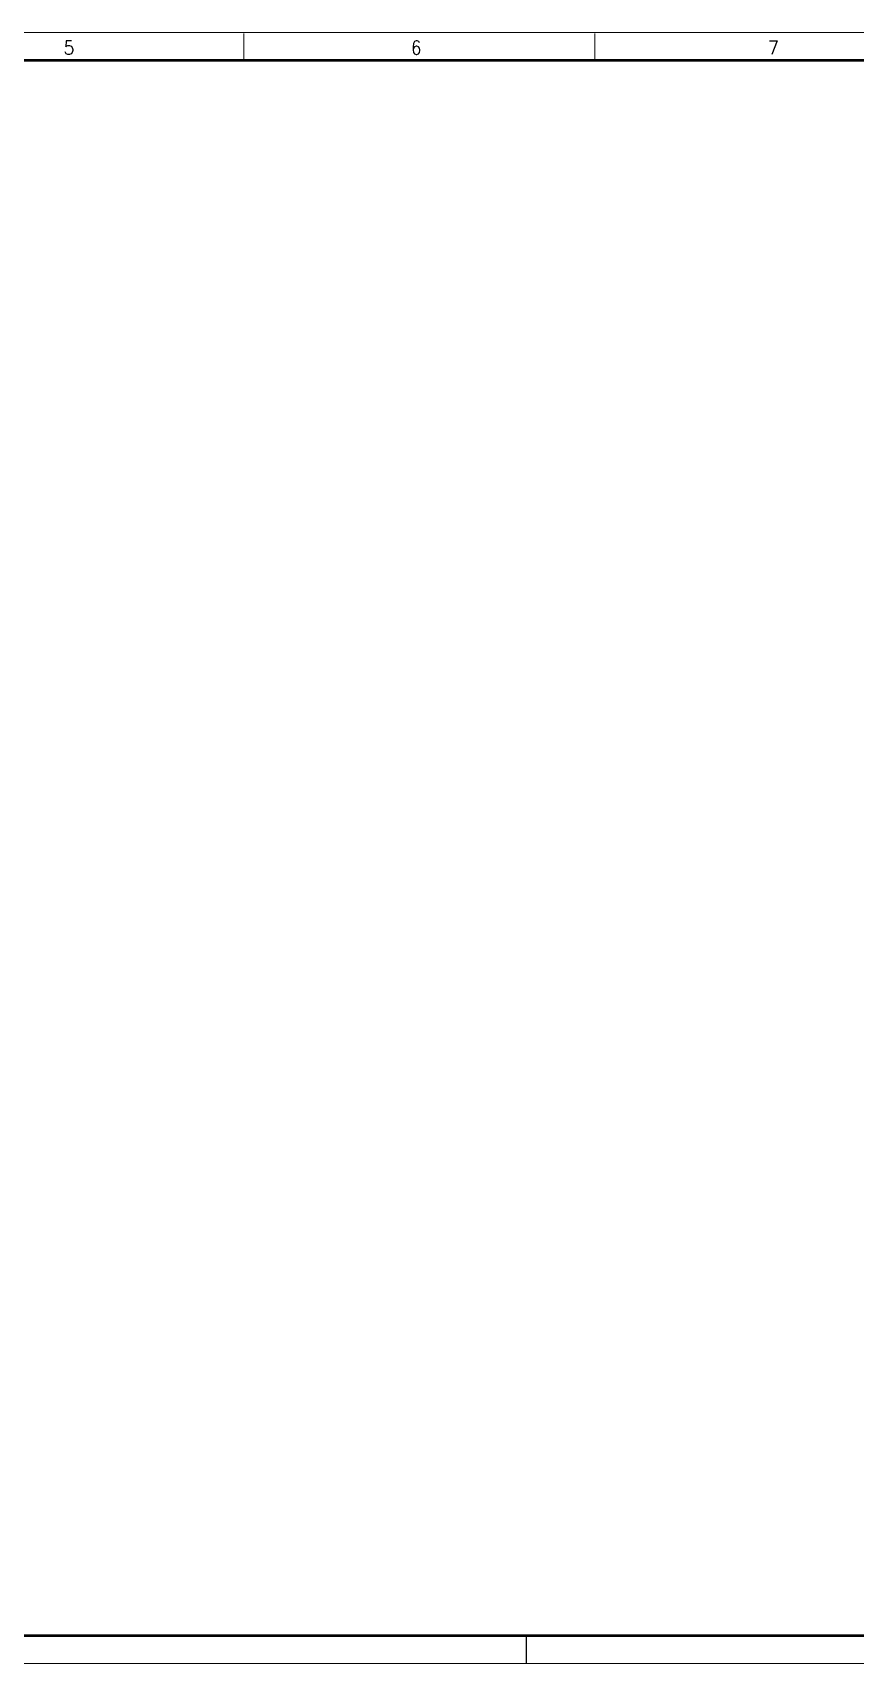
# Paper-space layout 'A1.0' of a CAD drawing. Header units: millimetres. Extents: x -1006 to 182, y 900 to 1494.
# Drawn here: x -418 to -118, y 900 to 1494 of the extents above; entities that cross this region are included whole.
import ezdxf

# ---------------------------------------------------------------- set-up
doc = ezdxf.new("R2010")
doc.units = ezdxf.units.MM
doc.header["$LTSCALE"] = 0.5
doc.layers.add('Border', color=7, linetype='Continuous', lineweight=0)
doc.styles.add('Style-STANDARD', font='STANDARD.shx')

# ---------------------------------------------------------------- blocks, each defined once
blk = doc.blocks.new('A1.0_v03_CZ')
blk.add_line((-420, 10), (-420, 0))
at = {"layer": 'Border', "color": 7, "linetype": 'Continuous', "lineweight": 0}
for p, q in [((-522.9, 584), (-522.9, 593.7)), ((-394.9, 584), (-394.9, 593.7))]:
    blk.add_line(p, q, dxfattribs=at)
at = {"layer": 'Border', "color": 7, "linetype": 'Continuous', "lineweight": 0, "flags": 128}
blk.add_lwpolyline([(-1188, 0), (0, 0), (0, 594), (-1188, 594)], close=True, dxfattribs=at)
at = {"layer": 'Border', "color": 7, "linetype": 'Continuous', "lineweight": 50}
blk.add_lwpolyline([(-210, 10), (-1158, 10), (-1158, 584), (-10, 584), (-10, 297)], dxfattribs=at)
at = {"layer": 'Border', "color": 7, "linetype": 'Continuous', "lineweight": 30, "style": 'Style-STANDARD'}
for s, p in [('5', (-588.6, 586)), ('6', (-462, 586)), ('7', (-331.8, 586))]:
    blk.add_text(s, height=5, dxfattribs=at).set_placement(p)

psp = doc.layouts.new('A1.0')

# ---------------------------------------------------------------- block references
psp.add_blockref('A1.0_v03_CZ', (181.68, 899.7))

doc.saveas('drawing.dxf')
